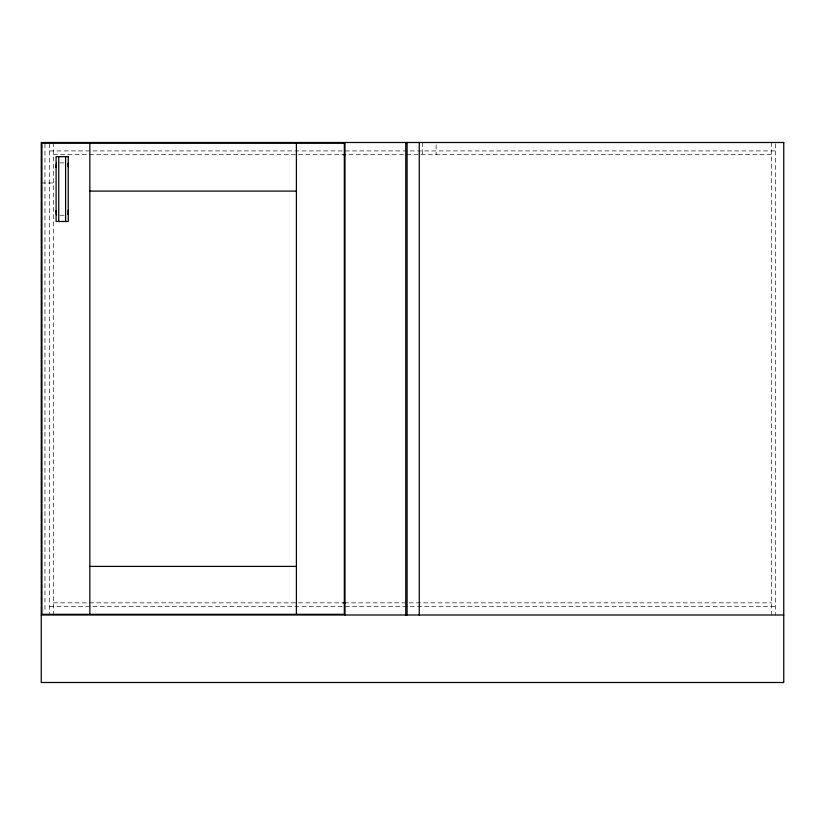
<?xml version="1.0" encoding="UTF-8"?>
<svg xmlns="http://www.w3.org/2000/svg" width="825" height="825" viewBox="0 0 825 825"><rect width="100%" height="100%" fill="white"/><g stroke="black" fill="none" stroke-linecap="round" stroke-linejoin="round"><path stroke-width="0.62" stroke-dasharray="4.12 3.09" d="M49.686 150.934L775.314 150.934M53.398 154.646L771.602 154.646M59.885 162.907L64.463 162.907M41.26 183.006L53.398 183.006M59.885 215.243L64.463 215.243M53.398 602.848L342.994 602.848M344.283 602.848L771.602 602.848M49.686 606.561L775.314 606.561M775.314 143.787L775.314 614.996M771.602 142.498L771.602 614.996M436.126 144.932L436.126 154.646M422.627 142.498L422.627 154.646M53.398 142.498L53.398 614.996M49.686 143.787L49.686 614.996M44.962 143.787L44.962 612.428"/><path stroke-width="1.24" d="M56.1 167.506L56.502 162.907M68.248 209.963L68.062 214.541M342.994 154.646L345.572 154.646M89.853 191.101L296.402 191.101M89.853 566.404L296.402 566.404M342.994 602.848L345.572 602.848M41.25 614.996L783.75 614.996M56.471 215.16L56.1 210.653M68.052 163.288L68.248 166.898M419.255 142.498L419.255 614.996M407.096 142.498L407.096 614.996M405.756 142.498L405.756 614.996M345.005 142.498L345.005 614.996M296.402 143.179L296.402 614.326M89.853 143.179L89.853 614.326M65.608 156.678L65.608 221.471M58.74 156.678L58.74 221.471M783.75 142.498L41.25 142.498L41.25 682.502L783.75 682.502L783.75 142.498M344.324 143.179L41.931 143.179L41.931 614.326L344.324 614.326L344.324 143.179M68.248 156.678L56.1 156.678L56.1 221.471L68.248 221.471L68.248 156.678"/></g></svg>
